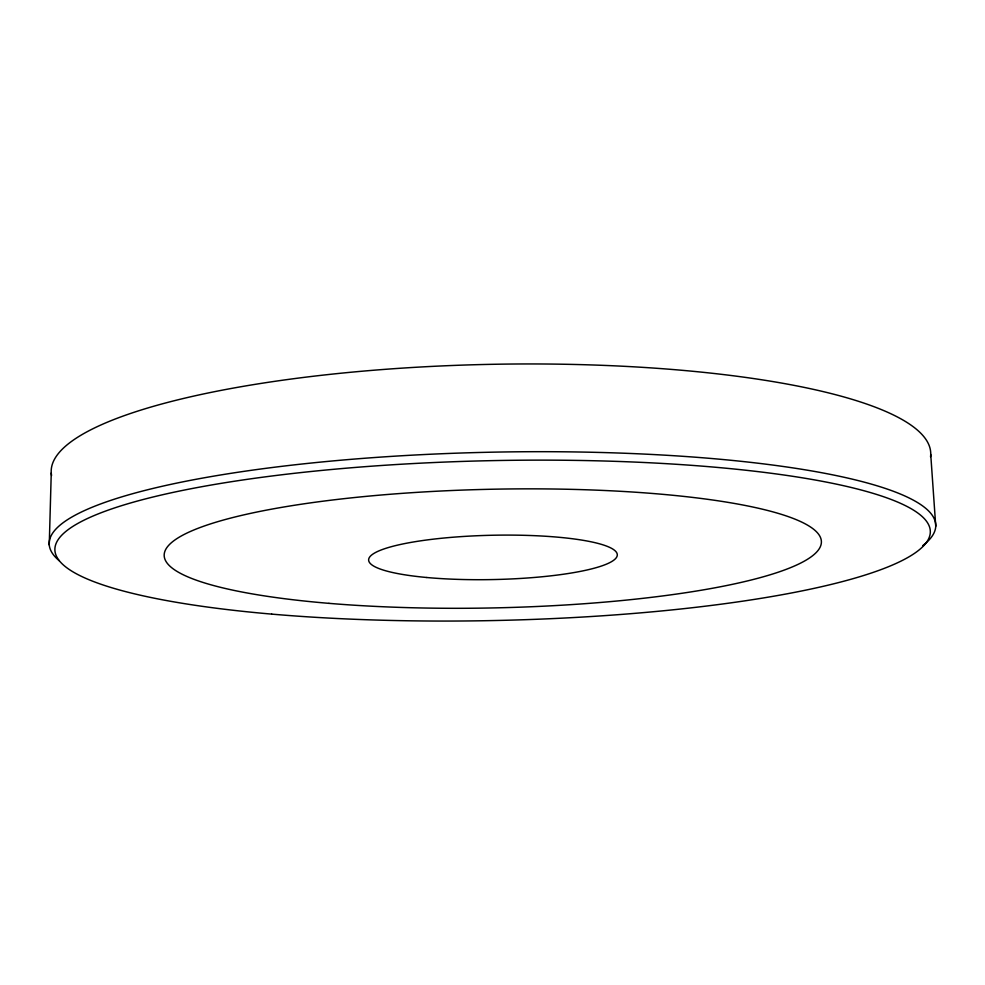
<?xml version="1.0" encoding="UTF-8"?>
<svg xmlns="http://www.w3.org/2000/svg" width="985" height="985" viewBox="0 0 985 985"><rect width="100%" height="100%" fill="white"/><g stroke="black" fill="none" stroke-linecap="round" stroke-linejoin="round"><path stroke-width="1.48" d="M49.25 544.939L51.257 472.972M930.726 454.405L935.75 526.236M59.309 560.785A443.385 82.334 -1.2 0 1 498.902 452.053A443.385 82.334 -1.2 0 1 922.723 545.653M51.577 475.435A439.864 98.229 -1.2 0 1 488.572 364.388A439.864 98.229 -1.2 0 1 930.529 456.868M328.953 603.349A328.694 59.346 -1.2 0 0 821.391 541.812A328.694 59.346 -1.2 0 0 327.956 500.565A328.694 59.346 -1.2 0 0 328.953 603.349M426.776 577.505A124.369 22.162 -1.2 0 0 617.201 555.712A124.369 22.162 -1.2 0 0 434.877 538.98A124.369 22.162 -1.2 0 0 426.776 577.505M271.675 614.111A437.808 79.957 -1.2 0 0 930.308 532.171A437.808 79.957 -1.2 0 0 275.812 475.509A437.808 79.957 -1.2 0 0 271.675 614.111"/></g></svg>
